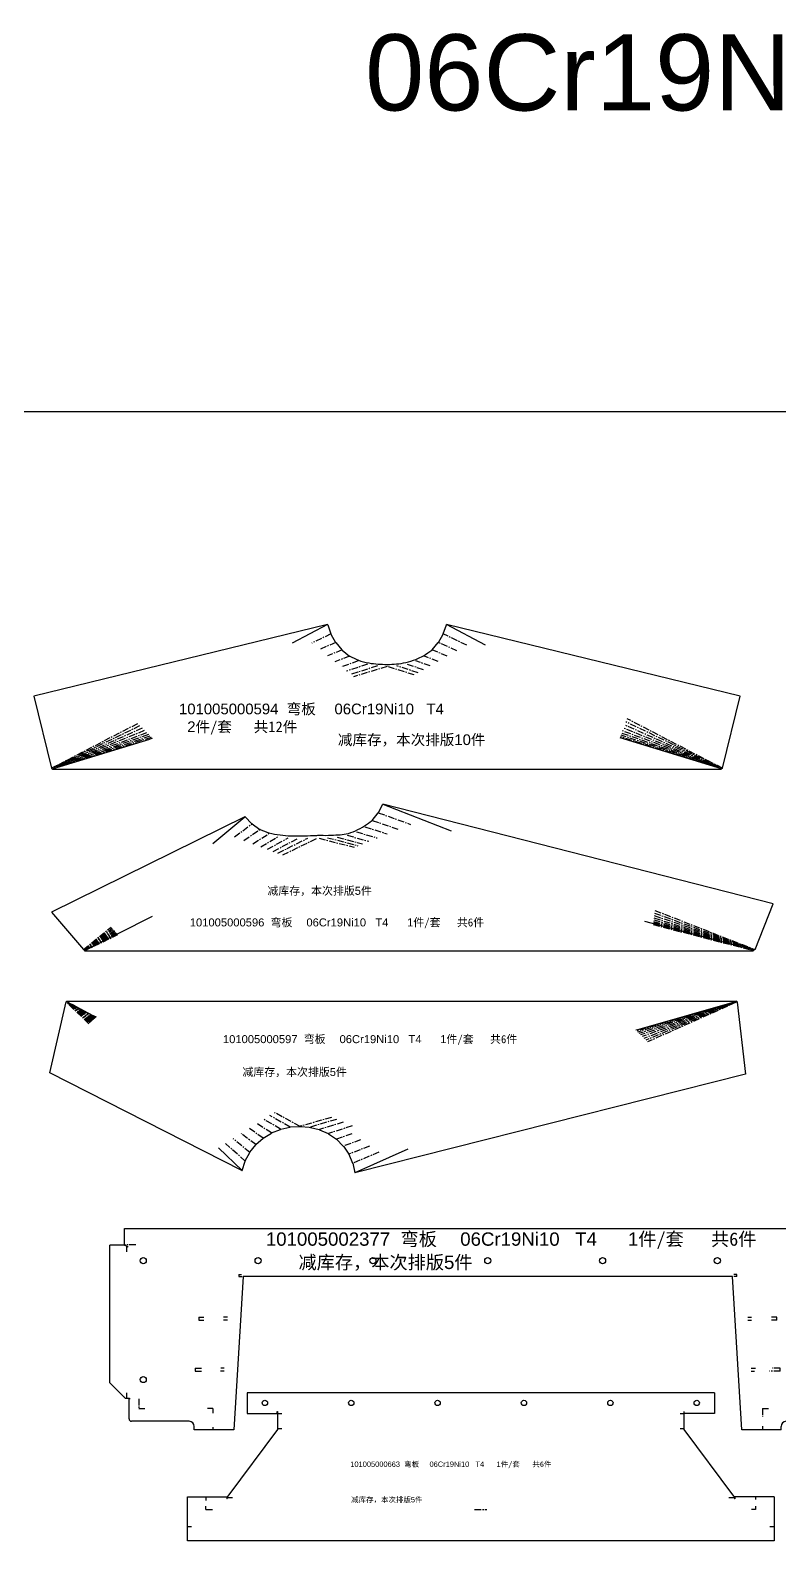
# Model space of a CAD drawing. Extents: x -57734 to 163356, y 2186 to 37537.
# Drawn here: x 30871 to 32347, y 23013 to 25986 of the extents above; entities that cross this region are included whole.
import ezdxf

# ---------------------------------------------------------------- set-up
doc = ezdxf.new("R2010")
doc.units = 0
doc.linetypes.add('CENTERX2', pattern=[20.32, 12.7, -2.54, 2.54, -2.54])
doc.layers.get('0').update_dxf_attribs({"linetype": 'CONTINUOUS'})
doc.styles.get("Standard").update_dxf_attribs({"font": 'arial.ttf'})

# ---------------------------------------------------------------- blocks, each defined once
blk = doc.blocks.new('101005000596__弯板')
at = {"color": 7, "linetype": 'CONTINUOUS'}
for p, q in [((23647.6, -2030.7), (23659.3, -2015.8)), ((23659.5, -2015.5), (23659.3, -2015.8)), ((23659.5, -2015.5), (23668.2, -1998.6)), ((23668.6, -1998.6), (23668.2, -1998.6)), ((24436.9, -2195.2), (23668.6, -1998.6)), ((23396.7, -2024), (23016.4, -2211.5)), ((23397.1, -2024), (23396.7, -2024)), ((23397.1, -2024), (23410.6, -2037.3)), ((23411, -2037.7), (23410.6, -2037.3)), ((23411, -2037.7), (23426.4, -2048.4)), ((23426.9, -2048.8), (23426.4, -2048.4)), ((23647.6, -2030.7), (23647.4, -2031)), ((24400.9, -2284.8), (24436.9, -2195.2)), ((23016.4, -2211.5), (23079, -2285.1)), ((23081.5, -2287.7), (23079.2, -2285)), ((23081.5, -2287.7), (24396.9, -2287.7)), ((24400.4, -2284.8), (24396.9, -2287.7)), ((24400.4, -2284.8), (24400.7, -2284.8)), ((24400.7, -2284.8), (24400.7, -2284.9))]:
    blk.add_line(p, q, dxfattribs=at)
at = {"color": 6, "linetype": 'CENTERX2'}
for p, q in [((23659.4, -2015.7), (23722.6, -2038.6)), ((23376.4, -2063.2), (23410.8, -2037.5)), ((23395, -2070.1), (23426.6, -2048.6)), ((23633, -2043.5), (23676.7, -2057.3)), ((23647.5, -2030.8), (23699, -2048.2)), ((23412.6, -2076.7), (23444.1, -2056.9)), ((23428.2, -2082.6), (23462.7, -2062.4)), ((23441.4, -2087.5), (23482, -2065.3)), ((23452.4, -2091.7), (23501.5, -2066)), ((23461.9, -2095.2), (23520.8, -2065.6)), ((23471.2, -2098.7), (23539.3, -2065.8)), ((23542.7, -2065.8), (23611.8, -2083.6)), ((23559.1, -2064.8), (23619.2, -2080.7)), ((23578.7, -2063.6), (23628.2, -2077)), ((23598.1, -2060), (23640.6, -2072)), ((23616.3, -2053.3), (23656.9, -2065.3)), ((24201.2, -2229.5), (24371.1, -2277.3)), ((24201.6, -2226.4), (24383.6, -2280.3)), ((24202, -2222.7), (24389.6, -2281.7)), ((24202.6, -2218.2), (24392.3, -2282.3)), ((24203.2, -2213.3), (24395.3, -2283)), ((24203.9, -2208), (24400.3, -2284.8)), ((23079.3, -2285.1), (23133.3, -2240.7)), ((23079.4, -2285.2), (23135.6, -2243.2)), ((23079.5, -2285.3), (23137.8, -2245.6)), ((23079.6, -2285.5), (23139.8, -2247.7)), ((23079.8, -2285.7), (23141.5, -2249.7)), ((23080, -2286), (23143, -2251.3)), ((23080.3, -2286.4), (23144.4, -2252.8)), ((23080.8, -2286.9), (23145.7, -2254.2)), ((23081.1, -2287.3), (23146.8, -2255.5)), ((24200.4, -2235.8), (24397.9, -2286.9)), ((24200.9, -2231.9), (24351.6, -2272.7))]:
    blk.add_line(p, q, dxfattribs=at)
at = {"color": 1}
for p, q in [((23668.4, -1998.6), (23802.6, -2051.1)), ((23333.4, -2076.2), (23396.9, -2024)), ((23080.8, -2286.9), (23214.8, -2219.5)), ((24398.2, -2286.1), (24183.9, -2229.6))]:
    blk.add_line(p, q, dxfattribs=at)
at = {"color": 7, "linetype": 'CONTINUOUS'}
for centre, start, end in [((23079.1, -2285.2), 67.4322, 130.3692), ((24400.9, -2285), 68.1471, 133.1613)]:
    blk.add_arc(centre, 0.2, start, end, dxfattribs=at)
blk.add_open_spline([(23426.9, -2048.8), (23432.6, -2051.1), (23445.2, -2056.1), (23465.6, -2059.8), (23487.4, -2061.4), (23509.2, -2061.6), (23527, -2060.5), (23544.2, -2060), (23560.7, -2060.5), (23579.3, -2059.2), (23597.6, -2058.1), (23615.1, -2051.5), (23632, -2042.1), (23642.4, -2034.6), (23647.4, -2031)], degree=3, knots=[0, 0, 0, 0, 18.340251, 40.680066, 61.679859, 84.107566, 105.913139, 115.052413, 135.878789, 155.456021, 170.99679, 190.614612, 210.636222, 229.094483, 229.094483, 229.094483, 229.094483], dxfattribs=at)
at = {"color": 2, "insert": (23441.1, -2161.5), "char_height": 15.75, "width": 223.771, "attachment_point": 1}
blk.add_mtext('减库存，本次排版5件', dxfattribs=at)
at = {"color": 3, "insert": (23288.3, -2223.7), "char_height": 15.75, "width": 616.191, "attachment_point": 1}
blk.add_mtext('101005000596  {\\fSimSun|b0|i0|c134|p2;弯板} {\\fSimSun|b0|i0|c134|p2;  }06Cr19Ni10   T4      1{\\fSimSun|b0|i0|c134|p2;件/套   共6件}', dxfattribs=at)
blk = doc.blocks.new('101005000594__弯板')
at = {"color": 7, "linetype": 'CONTINUOUS'}
for p, q in [((23596.3, -1591), (23018.5, -1731.7)), ((23596.3, -1591), (23596.6, -1591.1)), ((23596.6, -1591.1), (23602.8, -1609)), ((23824.1, -1609), (23830.3, -1591.1)), ((23830.3, -1591.1), (23830.6, -1591)), ((24408.4, -1731.7), (23830.6, -1591)), ((23602.8, -1609), (23602.9, -1609.4)), ((23602.9, -1609.4), (23612.3, -1625.8)), ((23612.3, -1625.8), (23612.5, -1626.1)), ((23612.5, -1626.1), (23624.7, -1640.6)), ((23802.2, -1640.6), (23814.4, -1626.1)), ((23814.4, -1626.1), (23814.6, -1625.8)), ((23814.6, -1625.8), (23824, -1609.4)), ((23824, -1609.4), (23824.1, -1609)), ((23624.7, -1640.6), (23625, -1640.9)), ((23625, -1640.9), (23639.6, -1652.8)), ((23639.6, -1652.8), (23640, -1653.2)), ((23801.9, -1640.9), (23802.2, -1640.6)), ((23018.5, -1731.7), (23053.1, -1873.5)), ((24373.9, -1873.5), (24408.4, -1731.7)), ((23053.3, -1873.6), (23055.8, -1875.6)), ((23055.8, -1875.6), (24371.1, -1875.6)), ((24373.7, -1873.6), (24371.1, -1875.6))]:
    blk.add_line(p, q, dxfattribs=at)
at = {"color": 1}
for p, q in [((23596.5, -1591), (23527, -1627.2)), ((23907.4, -1631.1), (23830.5, -1591)), ((23713.5, -1673.5), (23713.5, -1673.3)), ((23055, -1875), (23246.3, -1816.5)), ((24371.9, -1875), (24180.7, -1816.5))]:
    blk.add_line(p, q, dxfattribs=at)
at = {"color": 6, "linetype": 'CENTERX2'}
for p, q in [((23602.9, -1609.2), (23565.6, -1627.1)), ((23612.4, -1626), (23581.1, -1639.8)), ((23851.1, -1642.2), (23814.5, -1626)), ((23870.2, -1631.4), (23824.1, -1609.2)), ((23624.9, -1640.7), (23596.4, -1652.3)), ((23639.8, -1653), (23610.6, -1664)), ((23656.8, -1662.4), (23623.1, -1674.2)), ((23798.2, -1672.2), (23770.2, -1662.4)), ((23814.1, -1663.2), (23787.1, -1653)), ((23832.1, -1653), (23802, -1640.7)), ((23675.1, -1668.8), (23633.4, -1682.6)), ((23694.4, -1672.3), (23641.3, -1689)), ((23713.5, -1673.5), (23647.1, -1693.8)), ((23767, -1689.9), (23713.5, -1673.5)), ((23774.6, -1685.6), (23732.6, -1672.3)), ((23785, -1679.7), (23751.8, -1668.8)), ((24368.8, -1871.4), (24183.7, -1782.3)), ((24373.6, -1873.7), (24186, -1776.1)), ((23222.1, -1785.9), (23053.3, -1873.7)), ((23249.2, -1813.1), (23057.1, -1873.8)), ((23226.5, -1790.4), (23058.1, -1871.4)), ((23231.2, -1795), (23059.8, -1871)), ((23235.7, -1799.5), (23060.6, -1871)), ((23239.9, -1803.8), (23062.5, -1870.6)), ((23243.6, -1807.5), (23065.8, -1869.9)), ((23246.7, -1810.6), (23069.1, -1869.3)), ((24369.8, -1873.8), (24173, -1811.6)), ((24357.8, -1869.3), (24174.1, -1808.5)), ((24361.1, -1869.9), (24175.5, -1804.7)), ((24364.4, -1870.6), (24177.2, -1800.1)), ((24366.3, -1871), (24179.2, -1794.7)), ((24367.1, -1871), (24181.4, -1788.7)), ((23251.1, -1815), (23246.3, -1816.5)), ((24180.7, -1816.5), (24172.2, -1813.9))]:
    blk.add_line(p, q, dxfattribs=at)
at = {"color": 7, "linetype": 'CONTINUOUS'}
for centre, start, end in [((23053.1, -1873.7), 46.5519, 103.6833), ((24373.8, -1873.7), 76.3167, 133.4479)]:
    blk.add_arc(centre, 0.2, start, end, dxfattribs=at)
blk.add_open_spline([(23640, -1653.2), (23645.7, -1655.9), (23657.6, -1661.6), (23676.5, -1666.9), (23695.6, -1668.6), (23713.9, -1669.6), (23732.2, -1668.6), (23751.4, -1665.9), (23769, -1660.1), (23786.4, -1652), (23796.4, -1644.8), (23801.9, -1640.9)], degree=3, knots=[0, 0, 0, 0, 18.70637, 39.657888, 58.491848, 75.958116, 94.811563, 113.328419, 133.764952, 150.479153, 170.631045, 170.631045, 170.631045, 170.631045], dxfattribs=at)
at = {"color": 3, "insert": (23303.9, -1746.4), "char_height": 21, "width": 539.557, "attachment_point": 1}
blk.add_mtext('101005000594  {\\fSimSun|b0|i0|c134|p2;弯板} {\\fSimSun|b0|i0|c134|p2;  }06Cr19Ni10   T4     2{\\fSimSun|b0|i0|c134|p2;件/套   共12件}', dxfattribs=at)
at = {"color": 2, "insert": (23616.7, -1806.9), "char_height": 21, "width": 325.01, "attachment_point": 1}
blk.add_mtext('{\\fSimSun|b0|i0|c134|p2;减库存，本次排版}10{\\fSimSun|b0|i0|c134|p2;件}', dxfattribs=at)
blk = doc.blocks.new('101005000597__弯板')
at = {"color": 7, "linetype": 'CONTINUOUS'}
for p, q in [((23071.8, -2438.6), (23073.2, -2437.2)), ((23073.2, -2437.2), (24390.5, -2437.2)), ((24392.5, -2438.6), (24390.5, -2437.2)), ((23040.1, -2578.2), (23071.7, -2438.6)), ((24392.7, -2438.7), (24409.3, -2580.8)), ((23418.1, -2770), (23040.1, -2578.2)), ((24409.3, -2580.8), (23640.3, -2774.8)), ((23460, -2706.4), (23476, -2696.5)), ((23476, -2696.5), (23476.5, -2696.2)), ((23476.5, -2696.2), (23493.8, -2689.3)), ((23493.8, -2689.3), (23494.6, -2688.9)), ((23494.6, -2688.9), (23512.4, -2685)), ((23512.4, -2685), (23513.9, -2684.6)), ((23513.9, -2684.6), (23531.7, -2683.4)), ((23531.7, -2683.4), (23533.9, -2683.6)), ((23533.9, -2683.6), (23550.2, -2684.7)), ((23550.2, -2684.7), (23552.8, -2685.4)), ((23552.8, -2685.4), (23570, -2689.5)), ((23570, -2689.5), (23570.9, -2690)), ((23570.9, -2690), (23587.9, -2697.4)), ((23587.9, -2697.4), (23588.3, -2697.8)), ((23588.3, -2697.8), (23603.9, -2708.4)), ((23424.5, -2751.5), (23433.3, -2734.9)), ((23433.3, -2734.9), (23433.6, -2734.5)), ((23433.6, -2734.5), (23445.2, -2719.6)), ((23445.2, -2719.6), (23445.5, -2719.3)), ((23445.5, -2719.3), (23459.6, -2706.7)), ((23459.6, -2706.7), (23460, -2706.4)), ((23603.9, -2708.4), (23604.2, -2708.7)), ((23604.2, -2708.7), (23617.5, -2722.1)), ((23617.5, -2722.1), (23617.7, -2722.4)), ((23617.7, -2722.4), (23628.3, -2738.1)), ((23418.5, -2770), (23424.3, -2752)), ((23424.3, -2752), (23424.5, -2751.5)), ((23628.3, -2738.1), (23628.4, -2738.4)), ((23628.4, -2738.4), (23635.9, -2755.9)), ((23635.9, -2755.9), (23636, -2756.1)), ((23636, -2756.1), (23640, -2774.8)), ((23418.1, -2770), (23418.5, -2770)), ((23640, -2774.8), (23640.3, -2774.8))]:
    blk.add_line(p, q, dxfattribs=at)
at = {"color": 1}
for p, q in [((23073, -2437.5), (23125.9, -2465.8)), ((24391.2, -2437.7), (24198.9, -2492.7)), ((23418.3, -2770), (23372.1, -2725.7)), ((23744.2, -2728.3), (23640.1, -2774.8))]:
    blk.add_line(p, q, dxfattribs=at)
at = {"color": 6, "linetype": 'CENTERX2'}
for p, q in [((23116.7, -2481.3), (23071.9, -2438.5)), ((23128.6, -2471.3), (23073.6, -2438.5)), ((23126.8, -2472.8), (23075.8, -2440.2)), ((23124.8, -2474.5), (23076.3, -2440.9)), ((23118.5, -2479.8), (23076.3, -2442.2)), ((23122.7, -2476.3), (23076.5, -2441.5)), ((23120.6, -2478.1), (23077, -2442.3)), ((23130.2, -2469.9), (23083, -2443.4)), ((23131.5, -2468.8), (23125.9, -2465.8)), ((24388.5, -2438.8), (24194.6, -2495.9)), ((24378.5, -2442.2), (24196.7, -2497.9)), ((24381.5, -2441.6), (24199.2, -2500.5)), ((24384.1, -2441.1), (24202.2, -2503.5)), ((24385.5, -2440.9), (24205.6, -2506.8)), ((24385.9, -2441), (24209.2, -2510.3)), ((24387.4, -2440.6), (24212.8, -2513.9)), ((24392.4, -2438.6), (24216.2, -2517.3)), ((24198.9, -2492.7), (24193.1, -2494.3)), ((23494.2, -2689.1), (23461.3, -2669.5)), ((23513.1, -2684.8), (23472.8, -2662.2)), ((23532.8, -2683.5), (23482, -2656.4)), ((23594.3, -2665.7), (23532.6, -2683.3)), ((23603.9, -2669.7), (23551.5, -2685.1)), ((23617.5, -2675.3), (23570.4, -2689.7)), ((23445.4, -2719.4), (23416.5, -2697.7)), ((23459.8, -2706.6), (23432.5, -2687.6)), ((23476.2, -2696.4), (23447.6, -2678.1)), ((23634.8, -2682.6), (23588.1, -2697.6)), ((23634.2, -2698.2), (23604, -2708.5)), ((23424.4, -2751.7), (23385.6, -2717.2)), ((23433.5, -2734.7), (23400.6, -2707.7)), ((23651.4, -2709.9), (23617.6, -2722.2)), ((23669.4, -2722.1), (23628.4, -2738.2)), ((23687.4, -2734.4), (23635.9, -2756))]:
    blk.add_line(p, q, dxfattribs=at)
at = {"color": 7, "linetype": 'CONTINUOUS'}
for centre, start, end in [((23071.8, -2438.4), 257.203, 284.9499), ((24392.6, -2438.5), 218.5376, 276.6659)]:
    blk.add_arc(centre, 0.2, start, end, dxfattribs=at)
at = {"color": 3, "insert": (23380.6, -2503.9), "char_height": 15.75, "width": 601.924, "attachment_point": 1}
blk.add_mtext('101005000597  {\\fSimSun|b0|i0|c134|p2;弯板} {\\fSimSun|b0|i0|c134|p2;  }06Cr19Ni10   T4      1{\\fSimSun|b0|i0|c134|p2;件/套   共6件}', dxfattribs=at)
at = {"color": 2, "insert": (23419, -2568.5), "char_height": 15.75, "width": 223.771, "attachment_point": 1}
blk.add_mtext('减库存，本次排版5件', dxfattribs=at)
blk = doc.blocks.new('101005002377__弯板')
at = {"color": 7, "linetype": 'CONTINUOUS'}
for p, q in [((16821.3, -133.2), (16821.3, -100.5)), ((16821.3, -100.5), (18251.3, -100.5)), ((18251.3, -133.2), (18251.3, -100.5)), ((16792.7, -404.5), (16792.7, -133.2)), ((16821.3, -133.2), (16792.7, -133.2)), ((18251.3, -133.2), (18280, -133.2)), ((18280, -133.2), (18280, -404.5)), ((17054.8, -195.1), (17036.3, -497.1)), ((18017.8, -195.1), (17054.8, -195.1)), ((18036.3, -497.1), (18017.8, -195.1)), ((16792.7, -404.5), (16820.7, -432.5)), ((18252, -432.5), (18280, -404.5)), ((16822.8, -434.5), (16831.3, -434.5)), ((16830.3, -475.1), (16830.3, -436.5)), ((16831.3, -436.5), (16830.3, -436.5)), ((16831.3, -434.5), (16831.3, -436.5)), ((18241.3, -434.5), (18249.9, -434.5)), ((18241.3, -436.5), (18241.3, -434.5)), ((18242.3, -436.5), (18241.3, -436.5)), ((18242.3, -475.1), (18242.3, -436.5)), ((16948.8, -480.1), (16835.3, -480.1)), ((16958.8, -497.1), (16958.8, -490.1)), ((17036.3, -497.1), (16958.8, -497.1)), ((18113.8, -497.1), (18036.3, -497.1)), ((18113.8, -497.1), (18113.8, -490.1)), ((18123.8, -480.1), (18237.3, -480.1))]:
    blk.add_line(p, q, dxfattribs=at)
at = {"color": 6, "linetype": 'CENTERX2'}
for p, q in [((16843.5, -132.8), (16821.3, -132.8)), ((16825, -135), (16825, -146.9)), ((18251.3, -132.8), (18233.2, -132.8)), ((18247.7, -149.9), (18247.7, -135)), ((17046.3, -191.1), (17046.3, -195)), ((17046.3, -191.1), (17051.4, -191.1)), ((17046.3, -195), (17052.9, -195)), ((18026.3, -191.1), (18020.4, -191.1)), ((18026.3, -195), (18020.4, -195)), ((18026.3, -195), (18026.3, -191.1)), ((16967.6, -275.4), (16967.6, -281.4)), ((16967.6, -275.4), (16977.8, -275.4)), ((16967.6, -281.4), (16977.8, -281.4)), ((17024, -275.4), (17016.5, -275.4)), ((17024, -281.4), (17016.5, -281.4)), ((18048.6, -275.4), (18055.8, -275.4)), ((18048.6, -281.4), (18055.8, -281.4)), ((18105.1, -275.4), (18094.7, -275.4)), ((18105.1, -281.4), (18094.7, -281.4)), ((18105.1, -281.4), (18105.1, -275.4)), ((16960.5, -375.7), (16960.5, -381.7)), ((16960.5, -375.7), (16972.7, -375.7)), ((16960.5, -381.7), (16974.7, -381.7)), ((17017.7, -381.7), (17010.6, -381.7)), ((17017.7, -375.7), (17011.2, -375.7)), ((18054.9, -375.7), (18063.3, -375.7)), ((18054.9, -381.7), (18061.5, -381.7)), ((18112.1, -381.7), (18090.6, -381.7)), ((18112.1, -375.7), (18096.2, -375.7)), ((18112.1, -381.7), (18112.1, -375.7)), ((16825, -423.8), (16825, -434.5)), ((16849.3, -436.1), (16849.3, -455.1)), ((18223.3, -436.1), (18223.3, -455.1)), ((18247.7, -434.5), (18247.7, -423.8)), ((16849.3, -455.1), (16861.1, -455.1)), ((16995.3, -455.1), (16984.8, -455.1)), ((16995.3, -455.1), (16995.3, -464.2)), ((18077.3, -455.1), (18077.3, -470.5)), ((18077.3, -455.1), (18088.9, -455.1)), ((18223.3, -455.1), (18202.6, -455.1)), ((16995.3, -491.5), (16995.3, -496.6)), ((18077.3, -489.7), (18077.3, -497.1))]:
    blk.add_line(p, q, dxfattribs=at)
at = {"color": 1}
for p, q in [((16821.3, -133.2), (16825, -135)), ((16825, -135), (16828.7, -136.8)), ((18247.7, -135), (18244, -136.8)), ((18251.3, -133.2), (18247.7, -135))]:
    blk.add_line(p, q, dxfattribs=at)
at = {"color": 7, "linetype": 'CONTINUOUS'}
for centre in [(16858.3, -164.1), (17084.3, -164.1), (17310.3, -164.1), (17536.3, -164.1), (17762.3, -164.1), (17988.3, -164.1), (18214.3, -164.1), (16858.3, -398.1), (18214.3, -398.1)]:
    blk.add_circle(centre, 6, dxfattribs=at)
for centre, radius, start, end in [((16835.3, -475.1), 5, 180, 270), ((18237.3, -475.1), 5, 270, 0), ((16948.8, -490.1), 10, 0, 90), ((18123.8, -490.1), 10, 90, 180)]:
    blk.add_arc(centre, radius, start, end, dxfattribs=at)
for points, knots in [([(16822.8, -434.5), (16822.6, -434.4), (16822.3, -434.1), (16821.9, -433.6), (16821.3, -433.1), (16820.9, -432.7), (16820.7, -432.5)], [0, 0, 0, 0, 0.201044, 0.434715, 0.70103, 1, 1, 1, 1]), ([(18252, -432.5), (18251.7, -432.8), (18251.2, -433.3), (18250.5, -434), (18250.1, -434.3), (18249.9, -434.5)], [0, 0, 0, 0, 0.406379, 0.7397, 1, 1, 1, 1])]:
    blk.add_open_spline(points, degree=3, knots=knots, dxfattribs=at)
at = {"color": 3, "insert": (17099.6, -108.4), "char_height": 26.25, "width": 1025.324, "attachment_point": 1}
blk.add_mtext('101005002377  {\\fSimSun|b0|i0|c134|p2;弯板} {\\fSimSun|b0|i0|c134|p2;  }06Cr19Ni10   T4      1{\\fSimSun|b0|i0|c134|p2;件/套   共6件}', dxfattribs=at)
at = {"color": 2, "insert": (17163.8, -154.2), "char_height": 26.25, "width": 372.952, "attachment_point": 1}
blk.add_mtext('减库存，本次排版5件', dxfattribs=at)
blk = doc.blocks.new('101005000663__弯板')
at = {"color": 7, "linetype": 'CONTINUOUS'}
for p, q in [((16994.5, 830.1), (16994.5, 789.3)), ((17914.5, 830.1), (16994.5, 830.1)), ((17914.5, 830.1), (17914.5, 789.3)), ((16994.5, 789.3), (17054, 789.3)), ((17054, 793.1), (17054.5, 793.1)), ((17054, 789.3), (17054, 793.1)), ((17054.5, 793.1), (17054.5, 757.6)), ((17855, 793.1), (17854.5, 793.1)), ((17854.5, 757.6), (17854.5, 793.1)), ((17855, 789.3), (17855, 793.1)), ((17914.5, 789.3), (17855, 789.3)), ((17054.5, 757.6), (16956.6, 626.5)), ((17952.3, 626.5), (17854.5, 757.6)), ((16877, 538.7), (16877, 625.4)), ((16877, 625.4), (16954.5, 625.4)), ((16954.5, 625.4), (16954.5, 621.3)), ((16955, 621.3), (16956.6, 626.5)), ((17952.3, 626.5), (17954, 621.3)), ((17954.5, 625.4), (17954.5, 621.3)), ((18032, 625.4), (17954.5, 625.4)), ((18032, 625.4), (18032, 538.7)), ((16955, 621.3), (16954.5, 621.3)), ((17954.5, 621.3), (17954, 621.3)), ((18032, 538.7), (16877, 538.7))]:
    blk.add_line(p, q, dxfattribs=at)
at = {"color": 6, "linetype": 'CENTERX2'}
for p, q in [((17063, 788.8), (17054.5, 788.8)), ((17854.5, 788.8), (17846.7, 788.8)), ((17063, 759.2), (17054.5, 759.2)), ((17854.5, 759.2), (17846.7, 759.2)), ((16913.5, 625.4), (16913.5, 618.2)), ((17995.5, 625.4), (17995.5, 619.9)), ((16913.5, 600.4), (16913.5, 606.8)), ((16913.5, 600.4), (16926.4, 600.4)), ((16955.8, 623.9), (16965.9, 623.9)), ((17442.4, 600.4), (17466.4, 600.4)), ((17942.5, 623.9), (17953.2, 623.9)), ((17995.5, 600.4), (17987.3, 600.4)), ((17995.5, 606.8), (17995.5, 600.4)), ((16877, 567.1), (16885.1, 567.1)), ((18023.1, 567.1), (18032, 567.1))]:
    blk.add_line(p, q, dxfattribs=at)
at = {"color": 7, "linetype": 'CENTERX2'}
blk.add_line((18032, 538.7), (16877, 538.7), dxfattribs=at)
at = {"color": 7, "linetype": 'CONTINUOUS'}
for centre in [(17029.5, 810.1), (17199.5, 810.1), (17369.5, 810.1), (17539.5, 810.1), (17709.5, 810.1), (17879.5, 810.1)]:
    blk.add_circle(centre, 5.25, dxfattribs=at)
at = {"color": 3, "insert": (17197.6, 694.7), "char_height": 10.5, "width": 399.879, "attachment_point": 1}
blk.add_mtext('101005000663  {\\fSimSun|b0|i0|c134|p2;弯板} {\\fSimSun|b0|i0|c134|p2;  }06Cr19Ni10   T4      1{\\fSimSun|b0|i0|c134|p2;件/套   共6件}', dxfattribs=at)
at = {"color": 2, "insert": (17199.3, 624.9), "char_height": 10.5, "width": 149.181, "attachment_point": 1}
blk.add_mtext('减库存，本次排版5件', dxfattribs=at)

msp = doc.modelspace()

# ---------------------------------------------------------------- linework, layer by layer
at = {"color": 1}
msp.add_line((-57734.46381, 25235.63765), (163355.72875, 25235.63765), dxfattribs=at)

# ---------------------------------------------------------------- block references
for name, p in [('101005000594__弯板', (7860.05205, 26407.215)), ('101005000596__弯板', (7896.94096, 26461.78881)), ('101005000597__弯板', (7869.89787, 26512.2433)), ('101005002377__弯板', (14235.37912, 23728.54372)), ('101005000663__弯板', (14303.54557, 22474.50946))]:
    msp.add_blockref(name, p, dxfattribs=at)

# ---------------------------------------------------------------- texts
at = {"color": 1, "insert": (31530.32642, 25978.11935), "char_height": 150, "width": 2389.4800504, "attachment_point": 1}
msp.add_mtext('06Cr19Ni10  T4', dxfattribs=at)

doc.saveas('drawing.dxf')
